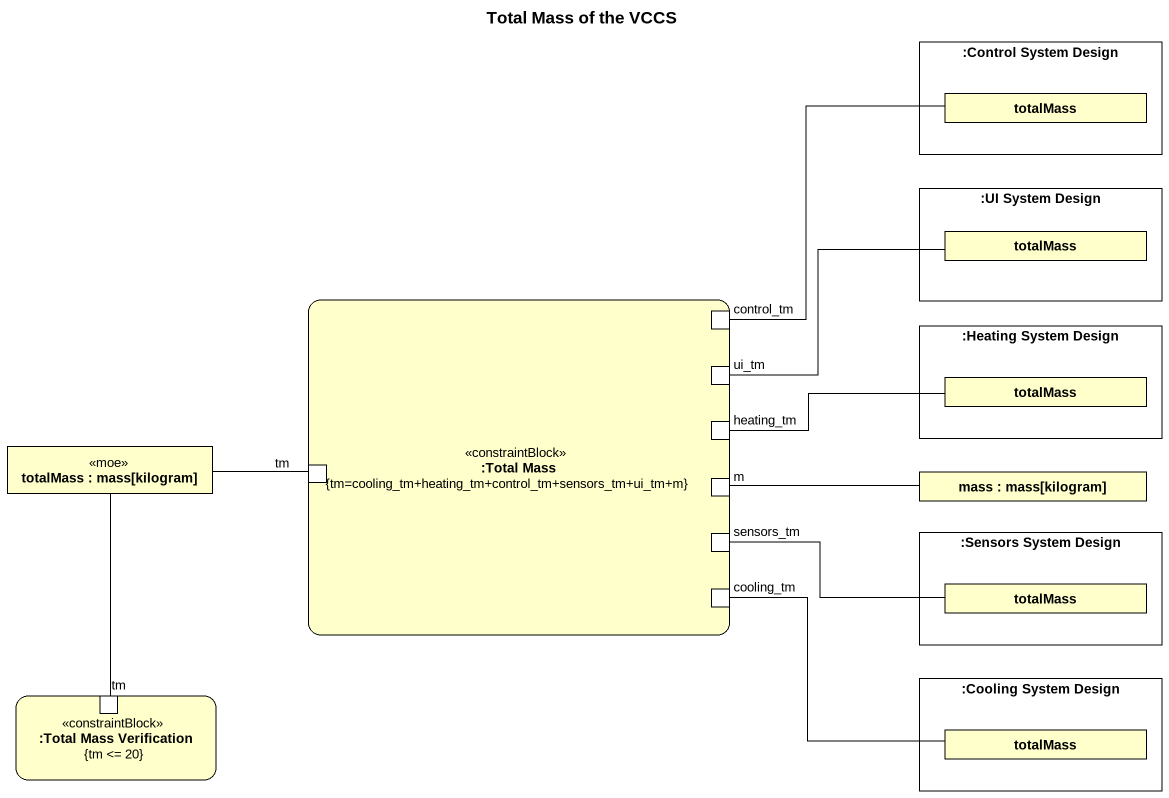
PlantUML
@startuml
title Total Mass of the VCCS
rectangle ":Control System Design" as Control_System_Design {
  rectangle totalMass
}
rectangle ":UI System Design" as UI_System_Design {
  rectangle "totalMass" as totalMass_2
}
rectangle ":Total Mass\n{tm=cooling_tm+heating_tm+control_tm+sensors_tm+ui_tm+m}" as Total_Mass <<constraintBlock>> {
  port control_tm
  port ui_tm
  port heating_tm
  port tm
  port m
  port sensors_tm
  port cooling_tm
}
rectangle ":Heating System Design" as Heating_System_Design {
  rectangle "totalMass" as totalMass_3
}
rectangle "totalMass : mass[kilogram]" as totalMass_4 <<moe>>
rectangle "mass : mass[kilogram]" as mass
rectangle ":Sensors System Design" as Sensors_System_Design {
  rectangle "totalMass" as totalMass_5
}
rectangle ":Total Mass Verification\n{tm <= 20}" as Total_Mass_Verification <<constraintBlock>> {
  port "tm" as tm_2
}
rectangle ":Cooling System Design" as Cooling_System_Design {
  rectangle "totalMass" as totalMass_6
}
control_tm -up- totalMass
ui_tm -right- totalMass_2
heating_tm -right- totalMass_3
tm -left- totalMass_4
m -right- mass
sensors_tm -right- totalMass_5
cooling_tm -right- totalMass_6
tm_2 -up- totalMass_4
@enduml
